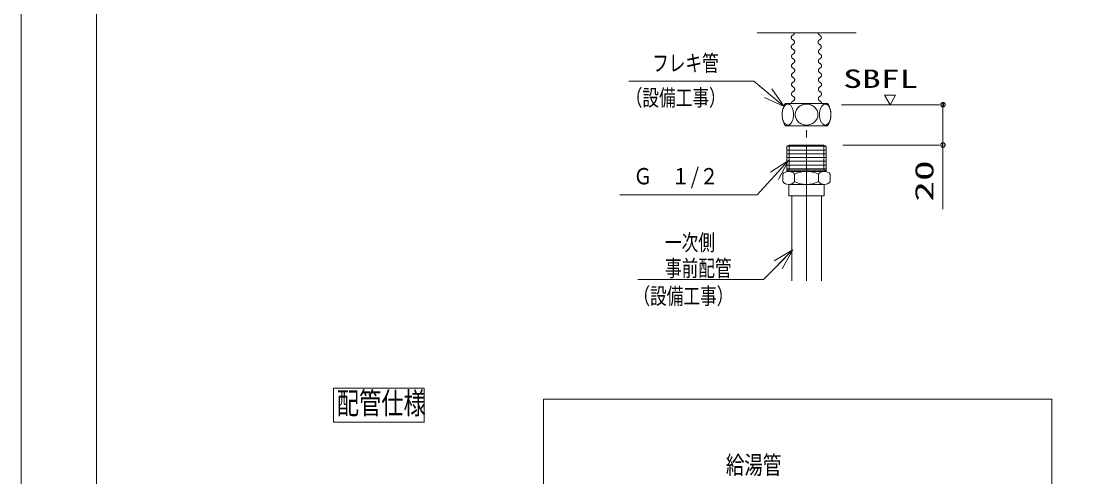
# Model space of a CAD drawing. Units: millimetres on the paper. Extents: x -305 to 305, y -152 to 152.
# Drawn here: x -301 to -161.4, y -55.9 to 4.5 of the extents above; entities that cross this region are included whole.
import ezdxf
from ezdxf.enums import TextEntityAlignment as Align

# ---------------------------------------------------------------- set-up
doc = ezdxf.new("R2010")
doc.units = ezdxf.units.MM
for name, pattern in [('LONG_CHAIN', [21, 18, -1, 1, -1]), ('LONG_DASHED2', [13, 12, -1]), ('LONG_DOUBLE_CHAIN', [21.8, 18, -1, 0.6, -0.6, 0.6, -1])]:
    doc.linetypes.add(name, pattern=pattern)
for name, color, linetype, lineweight in [('0-1_RV', 7, 'Continuous', 9), ('0-2_0', 7, 'Continuous', 9), ('0-4_図面枠', 3, 'Continuous', 9), ('0-5_DEFPOINTS', 7, 'Continuous', 9)]:
    doc.layers.add(name, color=color, linetype=linetype, lineweight=lineweight)
doc.styles.add('ＭＳ ゴシック', font='')
doc.styles.get('ＭＳ ゴシック').set_extended_font_data('MS Gothic')

# ---------------------------------------------------------------- blocks, each defined once
blk = doc.blocks.new('_OPEN30')
at = {"layer": '0-2_0'}
blk.add_line((0, 0), (-1, 0), dxfattribs=at)
blk.add_lwpolyline([(-1, 0.2679), (0, 0), (-1, -0.2679)], dxfattribs=at)
blk = doc.blocks.new('_DOTSMALL')
at = {"layer": '0-2_0'}
for p, q in [((0.0746, 0.1), (-0.0746, 0.1)), ((0.1223, -0.0248), (-0.1223, -0.0248))]:
    blk.add_line(p, q, dxfattribs=at)
for points in [[(0.125, 0), (0.124, 0.0157), (0.1211, 0.0311), (0.1162, 0.046), (0.1095, 0.0602), (0.1011, 0.0735), (0.0911, 0.0856), (0.0797, 0.0963), (0.067, 0.1055), (0.0532, 0.1131), (0.0386, 0.1189), (0.0234, 0.1228), (0.0078, 0.1248), (-0.0078, 0.1248), (-0.0234, 0.1228), (-0.0386, 0.1189), (-0.0532, 0.1131), (-0.067, 0.1055), (-0.0797, 0.0963), (-0.0911, 0.0856), (-0.1011, 0.0735), (-0.1095, 0.0602), (-0.1162, 0.046), (-0.1211, 0.0311), (-0.124, 0.0157), (-0.125, 0), (0, 0)], [(-0.125, 0), (-0.124, -0.0157), (-0.1211, -0.0311), (-0.1162, -0.046), (-0.1095, -0.0602), (-0.1011, -0.0735), (-0.0911, -0.0856), (-0.0797, -0.0963), (-0.067, -0.1055), (-0.0532, -0.1131), (-0.0386, -0.1189), (-0.0234, -0.1228), (-0.0078, -0.1248), (0.0078, -0.1248), (0.0234, -0.1228), (0.0386, -0.1189), (0.0532, -0.1131), (0.067, -0.1055), (0.0797, -0.0963), (0.0911, -0.0856), (0.1011, -0.0735), (0.1095, -0.0602), (0.1162, -0.046), (0.1211, -0.0311), (0.124, -0.0157), (0.125, 0), (0, 0)]]:
    blk.add_lwpolyline(points, close=True, dxfattribs=at)
blk = doc.blocks.new('TRI')
at = {"layer": '0-2_0'}
blk.add_lwpolyline([(0.5, 0.866), (0, 0), (1, 0)], close=True, dxfattribs=at)

msp = doc.modelspace()

# ---------------------------------------------------------------- linework, layer by layer
at = {"layer": '0-1_RV'}
for p, q in [((-203.304, 2.985), (-190.135, 2.985)), ((-178.621, -6.563), (-178.621, -11.91)), ((-178.621, -9.59), (-178.621, -7.27)), ((-199.055, -11.914), (-199.345, -12.081)), ((-199.345, -12.082), (-194.128, -12.082)), ((-199.345, -15.4), (-199.345, -12.082)), ((-194.418, -11.914), (-199.062, -11.914)), ((-199.056, -15.23), (-199.056, -11.914)), ((-194.418, -11.914), (-194.418, -15.23)), ((-194.128, -12.081), (-194.417, -11.914)), ((-194.128, -12.082), (-194.128, -15.4)), ((-191.894, -11.91), (-179.06, -11.91)), ((-178.621, -11.91), (-178.621, -20.421)), ((-199.345, -12.579), (-194.128, -12.579)), ((-199.345, -13.077), (-194.128, -13.077)), ((-199.345, -13.575), (-194.128, -13.575)), ((-199.345, -14.073), (-194.128, -14.073)), ((-199.345, -14.571), (-194.128, -14.571)), ((-199.345, -15.069), (-194.128, -15.069)), ((-194.128, -15.23), (-199.345, -15.23)), ((-199.055, -15.233), (-199.344, -15.4)), ((-194.128, -15.4), (-194.417, -15.232)), ((-199.899, -16.769), (-199.899, -15.773)), ((-199.345, -15.4), (-194.128, -15.4)), ((-198.317, -16.769), (-198.317, -15.773)), ((-195.156, -15.773), (-195.156, -16.769)), ((-193.575, -15.773), (-193.575, -16.769)), ((-199.101, -18.636), (-199.101, -17.142)), ((-194.365, -17.142), (-199.101, -17.142)), ((-194.372, -17.142), (-194.372, -18.636)), ((-199.101, -18.636), (-194.372, -18.636)), ((-198.697, -18.636), (-198.697, -29.921)), ((-194.767, -18.636), (-194.767, -29.921)), ((-259.518, -44.151), (-259.518, -48.647)), ((-259.518, -44.151), (-247.518, -44.151)), ((-247.518, -44.151), (-247.518, -48.647)), ((-259.518, -48.647), (-247.518, -48.647))]:
    msp.add_line(p, q, dxfattribs=at)
at = {"layer": '0-1_RV', "linetype": 'LONG_DASHED2'}
for p, q in [((-193.929, -6.385), (-199.534, -6.385)), ((-193.929, -9.373), (-199.534, -9.373))]:
    msp.add_line(p, q, dxfattribs=at)
at = {"layer": '0-1_RV', "linetype": 'LONG_DOUBLE_CHAIN'}
msp.add_line((-192.079, -6.563), (-179.06, -6.563), dxfattribs=at)
at = {"layer": '0-1_RV', "linetype": 'LONG_CHAIN'}
msp.add_line((-196.731, -29.921), (-196.732, -9.373), dxfattribs=at)
at = {"layer": '0-1_RV'}
for points in [[(-220.335, -3.426), (-203.707, -3.426), (-199.72, -6.819)], [(-221.522, -18.527), (-203.283, -18.527), (-200.987, -15.997)], [(-219.147, -29.725), (-202.434, -29.725), (-198.532, -25.823)]]:
    msp.add_lwpolyline(points, dxfattribs=at)
msp.add_lwpolyline([(-231.654, -111.629), (-164.163, -111.629), (-164.163, -45.625), (-231.654, -45.625)], close=True, dxfattribs=at)
at = {"layer": '0-1_RV', "linetype": 'LONG_DASHED2'}
for centre, radius, start, end in [((-198.668, 2.971), 0.335, 291.56777, 2.27159), ((-194.862, 2.971), 0.335, 177.72841, 248.43223), ((-198.422, 2.349), 0.335, 111.56835, 248.43198), ((-198.422, 1.104), 0.335, 111.56835, 248.43198), ((-198.668, 1.726), 0.335, 291.56777, 68.43198), ((-194.862, 1.726), 0.335, 111.56802, 248.43223), ((-195.108, 2.349), 0.335, 291.56802, 68.43165), ((-195.108, 1.104), 0.335, 291.56802, 68.43165), ((-198.389, -0.161), 0.335, 111.56835, 248.43198), ((-198.635, 0.471), 0.335, 297.56835, 74.43198), ((-198.635, 0.461), 0.335, 291.56777, 68.43198), ((-194.829, 0.461), 0.335, 111.56802, 248.43223), ((-195.075, -0.161), 0.335, 291.56802, 68.43165), ((-198.389, -1.406), 0.335, 111.56835, 248.43198), ((-198.635, -0.784), 0.335, 291.56777, 68.43198), ((-194.829, -0.784), 0.335, 111.56802, 248.43223), ((-195.075, -1.406), 0.335, 291.56802, 68.43165), ((-198.389, -2.651), 0.335, 111.56835, 248.43198), ((-198.635, -2.028), 0.335, 291.56777, 68.43198), ((-194.829, -2.028), 0.335, 111.56802, 248.43223), ((-195.075, -2.651), 0.335, 291.56802, 68.43165), ((-198.389, -3.896), 0.335, 111.56835, 248.43198), ((-198.635, -3.273), 0.335, 291.56777, 68.43198), ((-194.829, -3.273), 0.335, 111.56802, 248.43223), ((-195.075, -3.896), 0.335, 291.56802, 68.43165), ((-198.389, -5.14), 0.335, 111.56835, 248.43198), ((-198.635, -4.518), 0.335, 291.56777, 68.43198), ((-198.635, -5.763), 0.335, 291.56802, 68.43198), ((-194.829, -4.518), 0.335, 111.56802, 248.43223), ((-194.829, -5.763), 0.335, 111.56802, 248.43198), ((-195.075, -5.14), 0.335, 291.56802, 68.43165), ((-197.18, -7.879), 2.788, 147.60776, 212.39239), ((-198.389, -6.385), 0.335, 111.56808, 180.00023), ((-195.075, -6.385), 0.335, 359.99977, 68.43192), ((-196.283, -7.879), 2.788, 327.60767, 32.39233)]:
    msp.add_arc(centre, radius, start, end, dxfattribs=at)
at = {"layer": '0-1_RV'}
for centre, radius, start, end in [((-199.108, -16.423), 1.024, 39.43055, 140.56945), ((-196.736, -18.934), 3.534, 89.99996, 116.57798), ((-196.737, -18.934), 3.534, 63.42206, 90.00007), ((-194.365, -16.423), 1.024, 39.43055, 140.56945), ((-199.108, -16.119), 1.024, 219.4305, 320.5694), ((-196.736, -13.609), 3.534, 243.42202, 269.99998), ((-196.737, -13.609), 3.534, 269.99998, 296.57794), ((-194.365, -16.119), 1.024, 219.43061, 320.56951)]:
    msp.add_arc(centre, radius, start, end, dxfattribs=at)
at = {"layer": '0-1_RV', "linetype": 'LONG_DASHED2'}
for centre, major_axis, ratio in [((-199.211, -7.879), (0, -1.394), 0.541075), ((-196.732, -7.879), (1.509, 0), 0.924091), ((-194.252, -7.879), (0, -1.394), 0.541075)]:
    msp.add_ellipse(centre, major_axis=major_axis, ratio=ratio, dxfattribs=at)
at = {"layer": '0-4_図面枠'}
msp.add_lwpolyline([(-291.017, -138.498), (108.983, -138.498), (108.983, 138.502), (-291.017, 138.502)], close=True, dxfattribs=at)
at = {"layer": '0-5_DEFPOINTS'}
msp.add_line((-301.017, -148.498), (-301.017, 148.502), dxfattribs=at)

# ---------------------------------------------------------------- block references
at = {"layer": '0-1_RV'}
for name, p, xscale, yscale, rotation in [('_OPEN30', (-199.72, -6.819), 2.77, 2.77, 319.6001), ('TRI', (-185.635, -6.563), 1.458, 1.458, 60), ('_DOTSMALL', (-178.621, -6.563), 2.32, 2.32, 90), ('_DOTSMALL', (-178.621, -11.91), 2.32, 2.32, 270), ('_OPEN30', (-199.126, -13.945), 2.77, 2.77, 47.77917), ('_OPEN30', (-198.532, -25.823), 2.77, 2.77, 45)]:
    msp.add_blockref(name, p, dxfattribs=dict(at, xscale=xscale, yscale=yscale, rotation=rotation))

# ---------------------------------------------------------------- texts
at = {"layer": '0-1_RV', "style": 'ＭＳ ゴシック'}
for s, height, width, p in [('フレキ管', 2.163, 0.75, (-217.232, -2.786)), ('SBFL', 2.441, 1.5, (-191.857, -5.074)), ('（設備工事）', 2.163, 0.75, (-220.737, -7.363)), ('Ｇ\u3000１/２', 2.165, 0.85, (-219.714, -17.777)), ('一次側', 2.163, 0.75, (-215.526, -26.567)), ('事前配管', 2.163, 0.75, (-215.526, -29.979)), ('（設備工事）', 2.163, 0.75, (-219.719, -33.662)), ('配管仕様', 2.889, 0.75, (-259.102, -48.454)), ('給湯管', 2.405, 0.75, (-207.449, -56.265))]:
    msp.add_text(s, height=height, dxfattribs=dict(at, width=width)).set_placement(p, align=Align.BOTTOM_LEFT)
at = {"layer": '0-1_RV', "style": 'ＭＳ ゴシック', "width": 1.65}
msp.add_text('20', height=2.441, rotation=90, dxfattribs=at).set_placement((-179.151, -19.421), align=Align.BOTTOM_LEFT)

doc.saveas('drawing.dxf')
